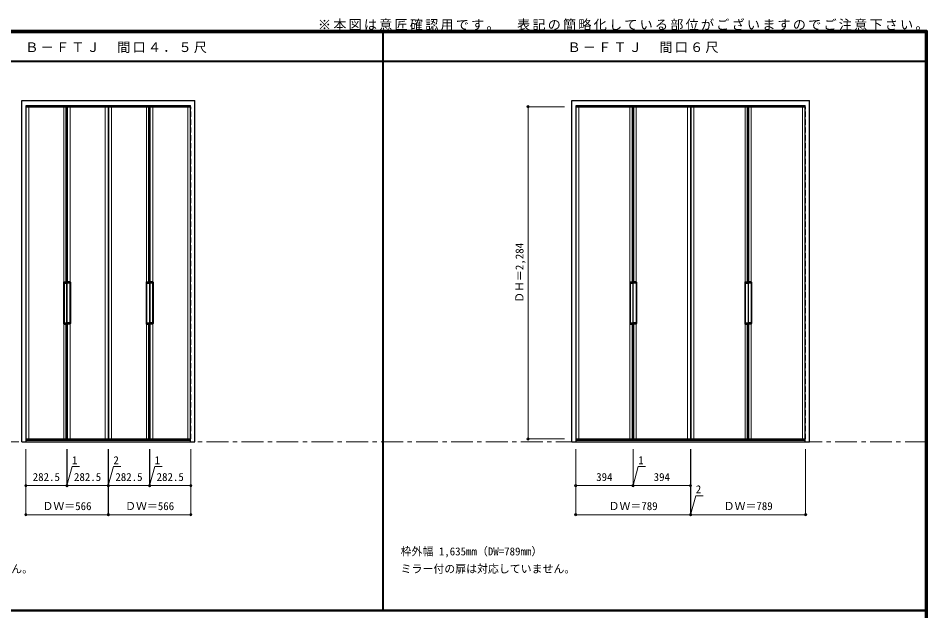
# Model space of a CAD drawing. Units: millimetres, scale not verified. Extents: x -6000 to 5700, y -4307 to 4260.
# Drawn here: x -546 to 5700, y 186 to 4260 of the extents above; entities that cross this region are included whole.
import ezdxf
from ezdxf.enums import TextEntityAlignment as Align

# ---------------------------------------------------------------- set-up
doc = ezdxf.new("R2010")
doc.units = ezdxf.units.MM
doc.header["$LTSCALE"] = 30
doc.header["$PDMODE"] = 32
doc.header["$PDSIZE"] = 15
doc.linetypes.add('CHAIN1', pattern=[8, 5, -1, 1, -1])
doc.linetypes.add('DASHED1', pattern=[1.8, 1.2, -0.6])
for name, color, linetype, lineweight in [('0-1_通り芯', 7, 'CHAIN1', 18), ('0-2_扉', 3, 'Continuous', 25), ('0-3_仕上げ', 7, 'Continuous', 18), ('0-4_枠', 3, 'Continuous', 25), ('0-B_寸法', 7, 'Continuous', 9), ('F-1_枠', 6, 'Continuous', 40)]:
    doc.layers.add(name, color=color, linetype=linetype, lineweight=lineweight)
doc.layers.add('0-A_文字', color=7, linetype='Continuous')
doc.styles.add('ＭＳ ゴシック', font='')
doc.styles.get('ＭＳ ゴシック').set_extended_font_data('MS Gothic')

msp = doc.modelspace()

# ---------------------------------------------------------------- linework, layer by layer
at = {"layer": '0-1_通り芯'}
msp.add_line((-5490, 1347), (5700, 1347), dxfattribs=at)
at = {"layer": '0-2_扉', "color": 4, "linetype": 'DASHED1', "lineweight": 9}
for p, q in [((-493, 1367.5), (-493, 3651.5)), ((-490.5, 3651.5), (-493, 3651.5)), ((638.5, 3651.5), (641, 3651.5)), ((641, 1367.5), (641, 3651.5)), ((3286.67, 1367.5), (3286.67, 3651.5)), ((3289.17, 3651.5), (3286.67, 3651.5)), ((4864.17, 3651.5), (4866.67, 3651.5)), ((4866.67, 1367.5), (4866.67, 3651.5)), ((-490.5, 1367.5), (-493, 1367.5)), ((638.5, 1367.5), (641, 1367.5)), ((3289.17, 1367.5), (3286.67, 1367.5)), ((4864.17, 1367.5), (4866.67, 1367.5))]:
    msp.add_line(p, q, dxfattribs=at)
at = {"layer": '0-2_扉'}
for p, q in [((-490.5, 3651.5), (-210.5, 3651.5)), ((-214.5, 2447.5), (-214.5, 3651.5)), ((-210.5, 1367.5), (-210.5, 3651.5)), ((-205.5, 2447.5), (-205.5, 3651.5)), ((73, 3651.5), (73, 1367.5)), ((75, 3651.5), (357.5, 3651.5)), ((75, 3651.5), (75, 1367.5)), ((353.5, 2447.5), (353.5, 3651.5)), ((357.5, 3651.5), (357.5, 1367.5)), ((358.5, 3651.5), (638.5, 3651.5)), ((358.5, 3651.5), (358.5, 1367.5)), ((362.5, 2447.5), (362.5, 3651.5)), ((3289.17, 3651.5), (3680.67, 3651.5)), ((3676.67, 2447.5), (3676.67, 3651.5)), ((3680.67, 1367.5), (3680.67, 3651.5)), ((3681.67, 3651.5), (4075.67, 3651.5)), ((3681.67, 1367.5), (3681.67, 3651.5)), ((3685.67, 2447.5), (3685.67, 3651.5)), ((4075.67, 3651.5), (4075.67, 1367.5)), ((4077.67, 3651.5), (4471.67, 3651.5)), ((4077.67, 3651.5), (4077.67, 1367.5)), ((4467.67, 2447.5), (4467.67, 3651.5)), ((4471.67, 3651.5), (4471.67, 1367.5)), ((4472.67, 3651.5), (4864.17, 3651.5)), ((4472.67, 3651.5), (4472.67, 1367.5)), ((4476.67, 2447.5), (4476.67, 3651.5)), ((-233.5, 2444.5), (-233.5, 2160.5)), ((-230.5, 2447.5), (-210.5, 2447.5)), ((-230.5, 2436.5), (-230.5, 2168.5)), ((-227.5, 2439.5), (-213.5, 2439.5)), ((-210.5, 2447.5), (-210.5, 2442.5)), ((-210.5, 2442.5), (-210.5, 2444)), ((-210.5, 2442.5), (-210.5, 2444)), ((-189.5, 2447.5), (-209.5, 2447.5)), ((-209.5, 2447.5), (-209.5, 2442.5)), ((-209.5, 2442.5), (-209.5, 2444)), ((-209.5, 2442.5), (-209.5, 2444)), ((-192.5, 2439.5), (-206.5, 2439.5)), ((-189.5, 2436.5), (-189.5, 2168.5)), ((-186.5, 2444.5), (-186.5, 2160.5)), ((334.5, 2444.5), (334.5, 2160.5)), ((337.5, 2447.5), (357.5, 2447.5)), ((337.5, 2436.5), (337.5, 2168.5)), ((340.5, 2439.5), (354.5, 2439.5)), ((357.5, 2447.5), (357.5, 2442.5)), ((357.5, 2442.5), (357.5, 2444)), ((357.5, 2442.5), (357.5, 2444)), ((378.5, 2447.5), (358.5, 2447.5)), ((358.5, 2447.5), (358.5, 2442.5)), ((358.5, 2442.5), (358.5, 2444)), ((358.5, 2442.5), (358.5, 2444)), ((375.5, 2439.5), (361.5, 2439.5)), ((378.5, 2436.5), (378.5, 2168.5)), ((381.5, 2444.5), (381.5, 2160.5)), ((3657.67, 2444.5), (3657.67, 2160.5)), ((3660.67, 2447.5), (3680.67, 2447.5)), ((3660.67, 2436.5), (3660.67, 2168.5)), ((3663.67, 2439.5), (3677.67, 2439.5)), ((3680.67, 2447.5), (3680.67, 2442.5)), ((3680.67, 2442.5), (3680.67, 2444)), ((3680.67, 2442.5), (3680.67, 2444)), ((3701.67, 2447.5), (3681.67, 2447.5)), ((3681.67, 2447.5), (3681.67, 2442.5)), ((3681.67, 2442.5), (3681.67, 2444)), ((3681.67, 2442.5), (3681.67, 2444)), ((3698.67, 2439.5), (3684.67, 2439.5)), ((3701.67, 2436.5), (3701.67, 2168.5)), ((3704.67, 2444.5), (3704.67, 2160.5)), ((4448.67, 2444.5), (4448.67, 2160.5)), ((4451.67, 2447.5), (4471.67, 2447.5)), ((4451.67, 2436.5), (4451.67, 2168.5)), ((4454.67, 2439.5), (4468.67, 2439.5)), ((4471.67, 2447.5), (4471.67, 2442.5)), ((4471.67, 2442.5), (4471.67, 2444)), ((4471.67, 2442.5), (4471.67, 2444)), ((4492.67, 2447.5), (4472.67, 2447.5)), ((4472.67, 2447.5), (4472.67, 2442.5)), ((4472.67, 2442.5), (4472.67, 2444)), ((4472.67, 2442.5), (4472.67, 2444)), ((4489.67, 2439.5), (4475.67, 2439.5)), ((4492.67, 2436.5), (4492.67, 2168.5)), ((4495.67, 2444.5), (4495.67, 2160.5)), ((-230.5, 2157.5), (-210.5, 2157.5)), ((-227.5, 2165.5), (-213.5, 2165.5)), ((-214.5, 1367.5), (-214.5, 2157.5)), ((-210.5, 2162.5), (-210.5, 2161)), ((-210.5, 2162.5), (-210.5, 2161)), ((-210.5, 2162.5), (-210.5, 2161)), ((-210.5, 2157.5), (-210.5, 2162.5)), ((-209.5, 2162.5), (-209.5, 2161)), ((-209.5, 2162.5), (-209.5, 2161)), ((-209.5, 2162.5), (-209.5, 2161)), ((-209.5, 2157.5), (-209.5, 2162.5)), ((-189.5, 2157.5), (-209.5, 2157.5)), ((-192.5, 2165.5), (-206.5, 2165.5)), ((-205.5, 1367.5), (-205.5, 2157.5)), ((337.5, 2157.5), (357.5, 2157.5)), ((340.5, 2165.5), (354.5, 2165.5)), ((353.5, 1367.5), (353.5, 2157.5)), ((357.5, 2162.5), (357.5, 2161)), ((357.5, 2162.5), (357.5, 2161)), ((357.5, 2162.5), (357.5, 2161)), ((357.5, 2157.5), (357.5, 2162.5)), ((358.5, 2162.5), (358.5, 2161)), ((358.5, 2162.5), (358.5, 2161)), ((358.5, 2162.5), (358.5, 2161)), ((358.5, 2157.5), (358.5, 2162.5)), ((378.5, 2157.5), (358.5, 2157.5)), ((375.5, 2165.5), (361.5, 2165.5)), ((362.5, 1367.5), (362.5, 2157.5)), ((3660.67, 2157.5), (3680.67, 2157.5)), ((3663.67, 2165.5), (3677.67, 2165.5)), ((3676.67, 1367.5), (3676.67, 2157.5)), ((3680.67, 2162.5), (3680.67, 2161)), ((3680.67, 2162.5), (3680.67, 2161)), ((3680.67, 2162.5), (3680.67, 2161)), ((3680.67, 2157.5), (3680.67, 2162.5)), ((3681.67, 2162.5), (3681.67, 2161)), ((3681.67, 2162.5), (3681.67, 2161)), ((3681.67, 2162.5), (3681.67, 2161)), ((3681.67, 2157.5), (3681.67, 2162.5)), ((3701.67, 2157.5), (3681.67, 2157.5)), ((3698.67, 2165.5), (3684.67, 2165.5)), ((3685.67, 1367.5), (3685.67, 2157.5)), ((4451.67, 2157.5), (4471.67, 2157.5)), ((4454.67, 2165.5), (4468.67, 2165.5)), ((4467.67, 1367.5), (4467.67, 2157.5)), ((4471.67, 2162.5), (4471.67, 2161)), ((4471.67, 2162.5), (4471.67, 2161)), ((4471.67, 2162.5), (4471.67, 2161)), ((4471.67, 2157.5), (4471.67, 2162.5)), ((4472.67, 2162.5), (4472.67, 2161)), ((4472.67, 2162.5), (4472.67, 2161)), ((4472.67, 2162.5), (4472.67, 2161)), ((4472.67, 2157.5), (4472.67, 2162.5)), ((4492.67, 2157.5), (4472.67, 2157.5)), ((4489.67, 2165.5), (4475.67, 2165.5)), ((4476.67, 1367.5), (4476.67, 2157.5)), ((-490.5, 1367.5), (-210.5, 1367.5)), ((-209.5, 1367.5), (73, 1367.5)), ((75, 1367.5), (357.5, 1367.5)), ((358.5, 1367.5), (638.5, 1367.5)), ((3289.17, 1367.5), (3680.67, 1367.5)), ((3681.67, 1367.5), (4075.67, 1367.5)), ((4077.67, 1367.5), (4471.67, 1367.5)), ((4472.67, 1367.5), (4864.17, 1367.5))]:
    msp.add_line(p, q, dxfattribs=at)
msp.add_lwpolyline([(-209.5, 1367.5), (-209.5, 3651.5), (73, 3651.5)], dxfattribs=at)
for centre, start, end in [((-230.5, 2444.5), 90, 180), ((-227.5, 2436.5), 90, 180), ((-213.5, 2442.5), 270, 0), ((-206.5, 2442.5), 180, 270), ((-192.5, 2436.5), 0, 90), ((-189.5, 2444.5), 0, 90), ((337.5, 2444.5), 90, 180), ((340.5, 2436.5), 90, 180), ((354.5, 2442.5), 270, 0), ((361.5, 2442.5), 180, 270), ((375.5, 2436.5), 0, 90), ((378.5, 2444.5), 0, 90), ((3660.67, 2444.5), 90, 180), ((3663.67, 2436.5), 90, 180), ((3677.67, 2442.5), 270, 0), ((3684.67, 2442.5), 180, 270), ((3698.67, 2436.5), 0, 90), ((3701.67, 2444.5), 0, 90), ((4451.67, 2444.5), 90, 180), ((4454.67, 2436.5), 90, 180), ((4468.67, 2442.5), 270, 0), ((4475.67, 2442.5), 180, 270), ((4489.67, 2436.5), 0, 90), ((4492.67, 2444.5), 0, 90), ((-230.5, 2160.5), 180, 270), ((-227.5, 2168.5), 180, 270), ((-213.5, 2162.5), 0, 90), ((-206.5, 2162.5), 90, 180), ((-192.5, 2168.5), 270, 0), ((-189.5, 2160.5), 270, 0), ((337.5, 2160.5), 180, 270), ((340.5, 2168.5), 180, 270), ((354.5, 2162.5), 0, 90), ((361.5, 2162.5), 90, 180), ((375.5, 2168.5), 270, 0), ((378.5, 2160.5), 270, 0), ((3660.67, 2160.5), 180, 270), ((3663.67, 2168.5), 180, 270), ((3677.67, 2162.5), 0, 90), ((3684.67, 2162.5), 90, 180), ((3698.67, 2168.5), 270, 0), ((3701.67, 2160.5), 270, 0), ((4451.67, 2160.5), 180, 270), ((4454.67, 2168.5), 180, 270), ((4468.67, 2162.5), 0, 90), ((4475.67, 2162.5), 90, 180), ((4489.67, 2168.5), 270, 0), ((4492.67, 2160.5), 270, 0)]:
    msp.add_arc(centre, 3, start, end, dxfattribs=at)
at = {"layer": '0-3_仕上げ'}
for p, q in [((-472, 1367.5), (-472, 3651.5)), ((-231.5, 2447.33), (-231.5, 3651.5)), ((-188.5, 2447.33), (-188.5, 3651.5)), ((52, 1367.5), (52, 3651.5)), ((96, 1367.5), (96, 3651.5)), ((336.5, 2447.33), (336.5, 3651.5)), ((379.5, 2447.33), (379.5, 3651.5)), ((620, 1367.5), (620, 3651.5)), ((3307.67, 1367.5), (3307.67, 3651.5)), ((3659.67, 2447.33), (3659.67, 3651.5)), ((3702.67, 2447.33), (3702.67, 3651.5)), ((4054.67, 3651.5), (4054.67, 1367.5)), ((4098.67, 3651.5), (4098.67, 1367.5)), ((4450.67, 2447.33), (4450.67, 3651.5)), ((4493.67, 2447.33), (4493.67, 3651.5)), ((4845.67, 1367.5), (4845.67, 3651.5)), ((-231.5, 1367.5), (-231.5, 2157.67)), ((-188.5, 1367.5), (-188.5, 2157.67)), ((336.5, 1367.5), (336.5, 2157.67)), ((379.5, 1367.5), (379.5, 2157.67)), ((3659.67, 1367.5), (3659.67, 2157.67)), ((3702.67, 1367.5), (3702.67, 2157.67)), ((4450.67, 1367.5), (4450.67, 2157.67)), ((4493.67, 1367.5), (4493.67, 2157.67))]:
    msp.add_line(p, q, dxfattribs=at)
at = {"layer": '0-4_枠'}
for p, q in [((-520.5, 3695), (668.5, 3695)), ((-520.5, 1347), (-520.5, 3695)), ((668.5, 1347), (668.5, 3695)), ((3259.17, 1347), (3259.17, 3695)), ((3259.17, 3695), (4894.17, 3695)), ((4894.17, 1347), (4894.17, 3695)), ((-490.5, 3659), (638.5, 3659)), ((-490.5, 1347), (-490.5, 3659)), ((638.5, 1347), (638.5, 3659)), ((3289.17, 1347), (3289.17, 3659)), ((3289.17, 3659), (4864.17, 3659)), ((4864.17, 1347), (4864.17, 3659)), ((-520.5, 1347), (668.5, 1347)), ((-490.5, 1359), (638.5, 1359)), ((3259.17, 1347), (4894.17, 1347)), ((3289.17, 1359), (4864.17, 1359))]:
    msp.add_line(p, q, dxfattribs=at)
at = {"layer": '0-B_寸法', "color": 4}
for p, q in [((2959.17, 3651.5), (2959.17, 1367.5)), ((2959.17, 3651.5), (3209.17, 3651.5)), ((2959.17, 1367.5), (3209.17, 1367.5)), ((-493, 847), (-493, 1297)), ((-210.5, 1047), (-210.5, 1297)), ((73, 847), (73, 1297)), ((75, 847), (75, 1297)), ((357.5, 1047), (357.5, 1297)), ((641, 847), (641, 1297)), ((3286.67, 847), (3286.67, 1297)), ((4075.67, 847), (4075.67, 1297)), ((74, 1047), (108.95, 1177.43)), ((108.95, 1177.43), (159.73, 1177.43)), ((-493, 1047), (-210.5, 1047)), ((-209.5, 1047), (73, 1047)), ((73, 1047), (75, 1047)), ((75, 1047), (357.5, 1047)), ((358.5, 1047), (641, 1047)), ((3681.67, 1047), (4075.67, 1047)), ((-493, 847), (73, 847)), ((75, 847), (641, 847)), ((3286.67, 847), (4075.67, 847))]:
    msp.add_line(p, q, dxfattribs=at)
for points in [[(-210.5, 1047), (-209.5, 1047), (-209.5, 1297)], [(357.5, 1047), (358.5, 1047), (358.5, 1297)], [(3286.67, 1047), (3680.67, 1047), (3680.67, 1297)], [(3680.67, 1047), (3681.67, 1047), (3681.67, 1297)], [(4075.67, 847), (4077.67, 847), (4077.67, 1297)], [(4077.67, 847), (4866.67, 847), (4866.67, 1297)], [(-210, 1047), (-175.05, 1177.43), (-124.27, 1177.43)], [(358, 1047), (392.95, 1177.43), (443.73, 1177.43)], [(3681.17, 1047), (3716.11, 1177.43), (3766.9, 1177.43)], [(4076.67, 847), (4111.61, 977.43), (4162.4, 977.43)]]:
    msp.add_lwpolyline(points, dxfattribs=at)
at = {"layer": '0-B_寸法'}
for p in [(2959.17, 3651.5), (2959.17, 1367.5), (-493, 1047), (-210.5, 1047), (-209.5, 1047), (73, 1047), (75, 1047), (357.5, 1047), (358.5, 1047), (641, 1047), (3286.67, 1047), (3680.67, 1047), (3681.67, 1047), (4075.67, 1047), (-493, 847), (73, 847), (75, 847), (641, 847), (3286.67, 847), (4075.67, 847), (4077.67, 847), (4866.67, 847)]:
    msp.add_point(p, dxfattribs=at)
at = {"layer": 'F-1_枠'}
for p, q in [((-6000, 4175), (5700, 4175)), ((-6000, 4170), (5700, 4170)), ((-6000, 4165), (5700, 4165)), ((1963.33, 190.5), (1963.33, 4175)), ((5690, 4175), (5690, -4205)), ((5695, 4175), (5695, -4205)), ((5700, 4175), (5700, -4205)), ((-6000, 3965), (5700, 3965)), ((-6000, 190.5), (5700, 190.5)), ((-6000, 187.5), (5700, 187.5))]:
    msp.add_line(p, q, dxfattribs=at)

# ---------------------------------------------------------------- texts
at = {"layer": '0-A_文字', "style": 'ＭＳ ゴシック'}
for s, p in [('枠外幅 1,635mm（DW=789mm）', (2083.33, 550.5)), ('ミラー付の扉は対応していません。', (-1643.33, 430.5)), ('ミラー付の扉は対応していません。', (2083.33, 430.5))]:
    msp.add_text(s, height=54.99, dxfattribs=at).set_placement(p, align=Align.BOTTOM_LEFT)
at = {"layer": '0-A_文字', "char_height": 65.98, "attachment_point": 7, "style": 'ＭＳ ゴシック'}
for s, insert in [('\\T1.17;※本図は意匠確認用です。\u3000表記の簡略化している部位がございますのでご注意下さい。', (1515, 4175)), ('\\T1.17;Ｂ－ＦＴＪ\u3000間口４．５尺', (-496.25, 4020)), ('\\T1.17;Ｂ－ＦＴＪ\u3000間口６尺', (3230.42, 4020))]:
    msp.add_mtext(s, dxfattribs=dict(at, insert=insert))
at = {"layer": '0-B_寸法', "style": 'ＭＳ ゴシック'}
msp.add_text('ＤＨ＝2,284', height=54.99, rotation=90, dxfattribs=at).set_placement((2944.17, 2303.25), align=Align.BOTTOM_LEFT)
for s, p in [('1', (-175.05, 1177.43)), ('2', (108.95, 1177.43)), ('1', (392.95, 1177.43)), ('1', (3716.11, 1177.43)), ('282.5', (-445.5, 1062)), ('282.5', (-162, 1062)), ('282.5', (122.5, 1062)), ('282.5', (406, 1062)), ('394', (3427.42, 1062)), ('394', (3822.42, 1062)), ('2', (4111.61, 977.43)), ('ＤＷ＝566', (-378.75, 862)), ('ＤＷ＝566', (189.25, 862)), ('ＤＷ＝789', (3512.42, 862)), ('ＤＷ＝789', (4303.42, 862))]:
    msp.add_text(s, height=54.99, dxfattribs=at).set_placement(p, align=Align.BOTTOM_LEFT)

doc.saveas('drawing.dxf')
